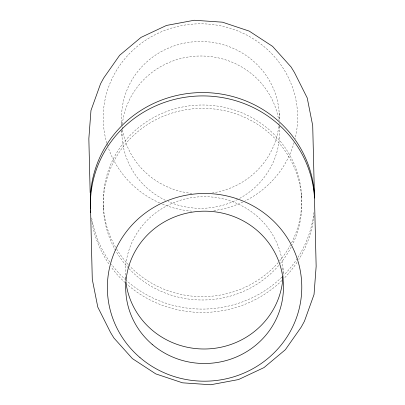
<?xml version="1.0" encoding="UTF-8"?>
<svg xmlns="http://www.w3.org/2000/svg" width="405" height="405" viewBox="0 0 405 405"><rect width="100%" height="100%" fill="white"/><g stroke="black" fill="none" stroke-linecap="round" stroke-linejoin="round"><path stroke-width="0.3" stroke-dasharray="2.02 1.52" d="M301.528 195.053L301.609 198.415M279.177 113.081L279.359 120.644M279.496 126.32L279.531 127.58M282.968 268.252L283.135 275.187M121.677 122.249L121.743 124.77M121.88 130.44L122.032 136.748M125.469 277.42L125.52 279.313M103.391 206.585L103.472 209.947M279.101 123.044A78.884 76.16 -1.4 0 1 212.488 192.912M191.899 193.393A78.884 76.16 -1.4 0 1 122.507 129.666M122.411 129.043A78.884 76.16 -1.4 0 1 122.067 126.568M121.996 125.95A78.884 76.16 -1.4 0 1 197.751 41.548A78.884 76.16 -1.4 0 1 279.248 120.543M279.445 126.35A78.884 76.16 -1.4 0 1 238.256 199.118M237.705 199.407A78.884 76.16 -1.4 0 1 168.207 201.584M165.402 200.293A78.884 76.16 -1.4 0 1 121.92 130.537M122.335 124.289A78.884 76.16 -1.4 0 1 198.764 56.032A78.884 76.16 -1.4 0 1 278.701 120.163M106.834 143.178A97.21 93.854 -1.4 0 1 198.303 23.834A97.21 93.854 -1.4 0 1 295.078 138.9M294.111 142.555A97.21 93.854 -1.4 0 1 245.101 200.946M242.813 202.06A97.21 93.854 -1.4 0 1 213.496 210.646M191.838 211.167A97.21 93.854 -1.4 0 1 161.99 203.938M159.671 202.94A97.21 93.854 -1.4 0 1 108.16 147.369M107.568 145.582A97.21 93.854 -1.4 0 1 107.011 143.785M314.057 215.293A112.129 108.257 -1.4 0 1 298.784 259.57M297.098 262.202A112.129 108.257 -1.4 0 1 284.188 278.245M281.976 280.457A112.129 108.257 -1.4 0 1 127.084 284.386M125.231 282.72A112.129 108.257 -1.4 0 1 111.021 266.88M108.879 263.852A112.129 108.257 -1.4 0 1 91.601 220.062M115.633 250.579A99.24 95.813 -1.4 0 1 199.331 108.418A99.24 95.813 -1.4 0 1 292.359 244.767M291.236 247.004A99.24 95.813 -1.4 0 1 280.341 263.528M278.746 265.427A99.24 95.813 -1.4 0 1 128.957 268.586M128.532 268.13A99.24 95.813 -1.4 0 1 115.951 251.125M125.555 278.65A78.884 76.16 -1.4 0 1 202.505 196.693A78.884 76.16 -1.4 0 1 283.065 275.086M115.552 247.222A99.24 95.813 -1.4 0 1 200.541 105.027A99.24 95.813 -1.4 0 1 291.154 243.648M290.582 244.726A99.24 95.813 -1.4 0 1 278.665 262.07M278.26 262.536A99.24 95.813 -1.4 0 1 128.876 265.229M128.446 264.774A99.24 95.813 -1.4 0 1 115.87 247.769M313.905 212.564A112.129 108.257 -1.4 0 1 297.7 257.798M297.361 258.324A112.129 108.257 -1.4 0 1 283.672 275.334M281.895 277.096A112.129 108.257 -1.4 0 1 126.537 280.614M126.071 280.199A112.129 108.257 -1.4 0 1 111.309 264.025M109.851 262.015A112.129 108.257 -1.4 0 1 91.616 217.333"/><path stroke-width="0.61" d="M314.396 194.309L312.716 125.646L307.208 97.904L294.445 72.49L291.089 67.002L272.59 46.378L249.186 31.089L222.472 22.179L194.263 20.25L166.49 25.439L141.036 37.387L119.647 55.282L103.771 77.907L100.561 83.774L90.963 110.489L88.847 138.677L90.163 192.648M90.604 210.691L92.284 279.354L97.792 307.096L110.555 332.51L113.911 337.998L132.41 358.622L155.814 373.911L182.528 382.821L210.737 384.75L238.51 379.561L263.964 367.613L285.353 349.717L301.229 327.093L304.438 321.226L314.037 294.511L316.153 266.323L314.477 197.665A112.129 108.257 -1.4 0 0 195.018 96.172A112.129 108.257 -1.4 0 0 90.735 212.559M90.654 209.203A112.129 108.257 -1.4 0 1 196.876 92.704A112.129 108.257 -1.4 0 1 314.553 198.055M283.014 276.342A78.884 76.16 -1.4 0 1 207.213 348.938A78.884 76.16 -1.4 0 1 125.94 282.361M139.973 357.575A97.21 93.854 -1.4 0 0 299.781 306.129A97.21 93.854 -1.4 0 0 173.968 198.303A97.21 93.854 -1.4 0 0 139.973 357.575M152.153 344.336A78.884 76.16 -1.4 0 0 281.829 302.586A78.884 76.16 -1.4 0 0 179.739 215.09A78.884 76.16 -1.4 0 0 152.153 344.336"/></g></svg>
